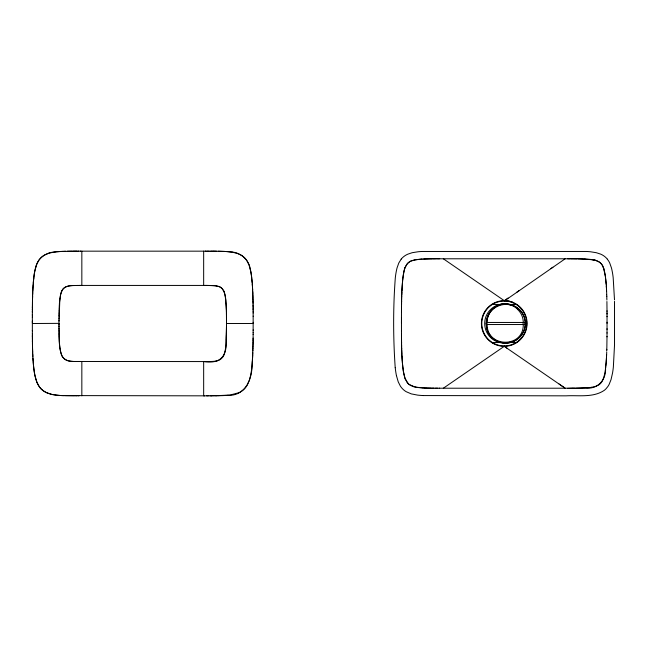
<?xml version="1.0" encoding="UTF-8"?>
<svg xmlns="http://www.w3.org/2000/svg" width="647" height="647" viewBox="0 0 647 647"><rect width="100%" height="100%" fill="white"/><g stroke="black" fill="none" stroke-linecap="round" stroke-linejoin="round"><path stroke-width="0.97" d="M32.35 317.046L32.358 330.803M58.998 320.136L58.998 324.729M81.837 251.165L81.837 285.432L78.619 285.432M206.183 251.165L203.659 251.165L203.659 285.432L208.908 285.448M226.499 326.686L226.507 322.287M253.147 330.326L253.155 322.303M401.463 319.699L401.463 317.596M401.463 319.149L401.472 331.102M504.248 345.959L507.58 348.628M607.032 329.428L607.032 316.254M32.35 317.273L32.358 314.628M58.998 321.122L59.864 298.833M226.499 325.878L225.746 346.687A44.231 44.231 0 0 1 224.638 352.955C223.741 357.565 219.754 361.05 215.03 361.188A44.91 44.91 0 0 1 211.399 361.471L209.127 361.536M253.139 332.873L253.147 329.889M401.463 318.227L401.48 311.878M607.023 333.076L607.032 328.733M32.358 315.243L32.374 311.183M59.006 318.931L59.006 317.726M226.499 328.959L226.499 328.045M253.139 334.58L253.139 332.623M607.023 332.744L607.007 336.869M32.366 312.202L32.382 309.153M253.139 334.442L253.09 340.832M401.48 312.266L401.496 309.8M32.382 309.784L32.415 305.74M59.014 316.512L59.023 315.712M226.49 329.873L226.474 331.693M401.488 310.026L401.496 308.765M401.496 308.91L401.52 306.686M607.007 336.408L606.837 348.264M32.407 306.549L32.39 308.166M253.098 339.918L253.114 338.09M401.504 308.247L401.512 307.721M59.023 315.307L59.047 313.294M401.512 307.05L401.561 303.047M32.415 305.934L32.431 304.13M226.474 332.146L226.442 333.965M253.074 342.069L253.09 340.427M32.431 304.325L32.536 298.477M253.074 341.737L252.573 358.147M401.544 304.608L401.544 304.09M32.447 303.322L32.455 302.513M253.05 343.565L253.066 342.651M401.561 303.354L401.625 299.682M32.471 301.704L32.504 300.095M59.055 312.889L59.095 310.875M401.577 302.012L401.601 300.968M226.434 334.418L226.321 338.51M253.017 345.385L253.034 344.479M252.977 347.213L253.001 346.299M401.617 299.933L401.658 298.21M32.512 299.488L32.601 296.051M59.103 310.479L59.16 308.465M252.937 349.032L252.961 348.118M401.658 298.372L401.682 297.337M32.552 297.879L32.738 292.023M401.674 297.474L401.698 296.747M606.821 348.87L606.757 350.973M401.698 296.819L401.795 293.706M606.789 349.89L606.805 349.348M252.88 350.86L252.912 349.946M401.706 296.302L401.722 295.776M32.649 294.442L32.706 292.824M401.755 294.741L401.779 294.223M606.724 352.057L606.611 354.766M401.787 293.819L401.819 293.091M59.176 308.061L59.354 304.446M252.783 353.594L252.823 352.68M401.811 293.18L401.949 290.066M401.836 292.662L401.852 292.145M32.73 292.25L33.256 283.151M226.304 338.971C227.065 355.607 221.29 364.285 203.659 361.568L203.668 395.835L207.315 395.835M252.751 354.499L251.942 366.323A96.201 96.201 0 0 1 250.64 375.349L249.499 379.765M32.771 291.247L33.134 284.704M401.9 291.11L401.924 290.584M606.579 355.446L606.619 354.629M606.587 355.308L606.498 357.071M401.941 290.171L402.151 286.435M401.973 289.549L402.604 280.741M606.506 356.934L606.126 362.724M606.417 358.559L606.352 359.643M252.459 359.967L252.516 359.053M59.378 304.041L59.5 302.432M402.183 285.917L402.297 284.365M606.312 360.185L606.239 361.269M252.395 360.897L252.176 363.776M402.337 283.847L402.83 278.679M606.199 361.802L605.827 365.895M33.24 283.297L34.145 274.951A64.053 64.053 0 0 1 35.399 268.392L36.095 266.054M33.296 282.593L33.393 281.445M59.532 302.036L60.648 294.442L62.128 290.309M606.061 363.428L605.616 367.747M252.112 364.463C252.128 379.538 245.059 396.425 227.226 395.333M33.45 280.871L33.709 278.331M402.669 280.175L402.903 278.089A75.982 75.982 0 0 1 403.671 273.058C404.367 267.324 407.432 260.976 413.813 260.143A46.851 46.851 0 0 1 420.493 259.229L422.192 259.083M605.738 366.695L605.398 369.413M402.895 278.161L403.243 275.59A46.641 46.641 0 0 1 405.054 267.486M605.552 368.28C606.231 380.072 597.286 389.809 585.171 387.941M605.325 369.898L605.252 370.432A52.011 52.011 0 0 1 603.659 377.856L602.389 380.857A12.026 12.026 0 0 1 600.869 383.097L600.117 383.881A9.616 9.616 0 0 1 598.855 384.892L595.418 386.477L590.816 387.448A48.452 48.452 0 0 1 589.724 387.585M36.175 265.804C38.424 257.255 47.053 252.193 55.513 251.877M249.216 380.63L247.397 384.811M405.143 267.51L406.826 264.3A9.123 9.123 0 0 1 407.845 263.135A10.7 10.7 0 0 1 410.861 261.121L415.059 259.868L421.157 259.148M61.772 291.037C65.08 283.984 74.316 285.837 80.632 285.432M247.114 385.329L245.933 387.108A17.032 17.032 0 0 1 244.129 389.154A18.658 18.658 0 0 1 238.872 392.713L230.081 395.026L214.61 395.802M62.33 289.961L63.018 288.974A7.901 7.901 0 0 1 66.261 286.694L68.582 286.023A35.642 35.642 0 0 1 72.982 285.57L78.214 285.432M401.197 259.14L398.787 263.014L397.007 268.044A75.262 75.262 0 0 0 395.309 277.798C393.061 307.673 393.15 337.831 395.212 367.714M504.676 300.362L508.065 298.032M565.171 258.784L504.248 301.041M443.341 388.216L504.248 346.339L565.171 388.216L567.92 388.216M48.889 253.187L44.449 255.088A17.21 17.21 0 0 0 38.642 260.587L36.491 264.914L34.792 271.142A90.507 90.507 0 0 0 33.717 278.331M49.536 253.001L56.022 251.82A88.299 88.299 0 0 1 60.85 251.448L75.61 251.173M591.536 387.343L591.18 387.391A58.594 58.594 0 0 1 587.403 387.796L575.838 388.192M55.844 251.845L63.374 251.335M421.529 259.123L430.87 258.824M584.694 387.965L581.443 388.095M423.599 259.01L424.642 258.97M425.006 258.954L427.238 258.889M63.843 251.327L65.679 251.271M580.901 388.103L579.817 388.135M427.756 258.873L428.791 258.857M217.999 395.754L222.778 395.608A117.01 117.01 0 0 0 226.458 395.398M579.275 388.143L578.192 388.16M67.304 251.238L72.149 251.182M429.349 258.84L431.533 258.816M517.689 309.403C507.183 298.21 486.398 307.268 487.183 322.457A1.52 0.687 90 0 0 487.183 324.535C486.641 347.682 523.617 348.523 523.269 324.535A1.52 0.687 -90 0 1 523.269 322.457A40.656 26.495 -26 0 0 517.616 309.452M505.736 343.064C516.193 343.339 525.558 333.949 525.299 323.5A40.421 27.554 -26 0 0 519.177 309.387C489.172 286.475 470.191 340.532 505.736 343.064A1.52 0.687 90 0 1 505.226 342.578M217.343 395.77L215.524 395.794M208.666 361.544L207.307 361.56M577.642 388.168L576.558 388.184M431.395 258.816L432.269 258.808M431.913 258.808L433.466 258.8M576.016 388.184L570.678 388.216M213.704 395.81L214.448 395.802M432.997 258.8L435.585 258.792M575.005 388.2L573.76 388.2M213.559 395.81L210.962 395.827M72.957 251.182L78.611 251.165M433.991 258.792L434.509 258.792M32.35 323.508L58.998 323.363M572.927 388.208L573.347 388.208M211.666 395.818L212.167 395.818M435.027 258.792L436.879 258.784M206.846 361.56L205.026 361.568M571.681 388.208L569.756 388.216M572.223 388.208L572.765 388.208M210.057 395.827L211.165 395.827M76.184 251.165L76.993 251.165M437.623 258.784L438.666 258.784M436.588 258.784L439.701 258.784M568.842 388.216L570.047 388.216M208.027 395.827L210.154 395.827M206.781 395.835L208.229 395.827M78.101 251.165L80.592 251.165M80.228 251.165L203.659 251.165M205.277 251.165L207.703 251.165M567.734 258.784L570.314 258.784M439.459 258.784L568.422 258.784M81.037 285.432L204.873 285.432M491.639 304.462L501.724 304.462M509.48 304.462L516.864 304.462M253.155 323.508L226.507 323.5L226.41 310.981M491.639 342.53L501.724 342.53M509.48 342.53L516.864 342.53M204.12 361.568L74.081 361.471A44.635 44.635 0 0 1 70.442 361.196C65.735 361.026 61.691 357.54 60.883 352.89A44.692 44.692 0 0 1 59.775 346.606L59.419 342.975M439.184 388.216L565.171 388.216L559.089 384.035M567.88 388.216L568.964 388.216M204.581 395.835L62.039 395.576A104.49 104.49 0 0 1 58.78 395.374C50.474 395.05 41.125 392.009 37.575 383.8M78.19 395.827L79.104 395.827M207.444 251.165L208.706 251.165M208.504 251.165L210.121 251.173M571.139 258.784L572.223 258.784M570.047 258.784L577.1 258.816M568.964 258.784L569.506 258.784M205.277 285.432L206.894 285.432M437.194 388.208L439.653 388.216M77.284 395.827L75.456 395.827M209.96 251.173L211.739 251.173M572.765 258.784L573.307 258.792M435.544 388.208L436.588 388.208M437.623 388.216L426.599 388.079M211.221 251.173L213.348 251.182M573.849 258.792L584.225 258.978M74.607 395.818L65.307 395.697M212.483 251.182L215.774 251.206M207.299 285.432L215.176 285.764L219.284 286.686A7.893 7.893 0 0 1 222.536 288.999L223.757 291.085M433.466 388.192L433.991 388.2M213.745 251.19L216.583 251.214M432.431 388.184L432.948 388.192M216.438 251.214L224.226 251.424A103.787 103.787 0 0 1 227.526 251.634L232.087 252.168M431.395 388.176L430.352 388.16M578.192 258.832L579.275 258.849M209.313 285.456L212.54 285.553A35.383 35.383 0 0 1 216.955 285.998C223.773 286.791 225.35 294.466 225.787 300.103M218.193 251.238L224.655 251.448A84.7 84.7 0 0 1 230.283 251.901C240.191 252.023 248.877 259.431 250.292 269.209A73.119 73.119 0 0 1 251.594 276.892L252.492 286.694M429.834 388.151L428.791 388.135M579.817 258.857L592.903 259.77M428.274 388.119L425.095 388.03M426.195 388.063L422.515 387.901M64.514 395.681L62.694 395.608A116.889 116.889 0 0 1 59.055 395.398L51.833 394.403L46.633 392.729A18.504 18.504 0 0 1 40.737 388.515A17.032 17.032 0 0 1 39.58 387.116L36.928 382.345L34.889 375.349A96.452 96.452 0 0 1 33.587 366.331L32.973 358.802M424.723 388.014L416.296 387.229L410.91 385.62A10.595 10.595 0 0 1 406.979 382.312L404.973 378.107L403.445 371.653A88.647 88.647 0 0 1 402.798 366.962M584.581 258.994L585.284 259.026M423.227 395.56L566.02 395.835C578.758 395.123 593.129 397.897 604.306 390.327A16.782 16.782 0 0 0 606.182 388.588L607.792 386.599A20.445 20.445 0 0 0 609.126 384.407L611.027 379.652L612.547 372.987A101.361 101.361 0 0 0 613.356 367.059L614.529 344.875L614.521 301.389M585.632 259.043L587.953 259.188A59.217 59.217 0 0 1 591.722 259.576C596.785 259.916 602.122 262.658 603.489 267.89M422.151 387.877L421.06 387.796A44.465 44.465 0 0 1 413.813 386.769M232.402 252.217L237.376 253.438L241.056 255.088A17.218 17.218 0 0 1 246.863 260.587L249.014 264.914L250.712 271.142A90.564 90.564 0 0 1 251.78 278.331M593.194 259.827L595.701 260.418M413.829 386.696L408.589 384.075L405.321 379.077M443.341 258.784L504.248 300.653A22.912 22.912 0 0 1 512.99 302.4M607.307 259.14L608.625 261A20.655 20.655 0 0 1 609.717 263.014L611.496 268.036A75.262 75.262 0 0 1 613.186 277.798L614.496 299.86M37.397 383.42L36.847 382.159M36.75 381.9L35.949 379.554M603.578 268.141L605.357 276.253M603.78 268.748L602.567 265.731A10.554 10.554 0 0 0 599.826 262.407A9.309 9.309 0 0 0 598.936 261.8L595.442 260.337A31.477 31.477 0 0 0 591.034 259.512M35.868 379.288L35.714 378.762A63.705 63.705 0 0 1 34.154 370.909L33.555 366.186M396.457 375.664L398.228 381.843L400.396 386.146A17.825 17.825 0 0 0 406.138 391.678L411.306 393.894L417.614 395.115A85.889 85.889 0 0 0 423.227 395.56M605.406 276.592L606.174 283.976M225.641 298.906L226.401 310.576M605.624 278.323L605.341 276.172A53.264 53.264 0 0 0 603.829 268.731M605.689 278.865L605.867 280.483M402.725 366.388L402.62 365.353M251.869 278.986L252.193 282.448M225.827 300.507L226.24 306.144M605.916 281.024L606.069 282.642M33.49 365.612L33.159 361.633M402.515 364.318L401.965 356.465M606.11 283.184L606.231 284.688M402.305 361.77L403.34 371.022A45.185 45.185 0 0 0 405.232 379.11M402.256 361.212L402.183 360.177M606.239 284.809L606.417 287.511M252.314 283.952L252.726 291.207M33.102 360.88L32.932 358.05M606.328 286.136L606.506 289.136M402.151 359.659L402.086 358.624M59.387 342.522L59.112 336.602M402.054 358.098L401.997 357.063M606.457 288.303L606.611 291.304M32.932 358.147L32.835 356.327M606.53 289.678L606.562 290.22M401.973 356.546L401.811 352.914M252.621 288.902L252.653 289.638M401.916 355.51L401.949 356.028M32.851 356.554L32.714 353.561M32.811 355.81L32.746 354.305M226.264 306.541L226.442 312.59M606.603 291.215L606.732 294.555M401.852 353.949L401.876 354.467M252.726 291.11L253.026 301.203M252.759 292.015L252.848 294.442M401.827 353.408L401.755 351.353M32.682 352.68L32.722 353.594M401.787 352.397L401.666 348.24M32.69 352.809L32.625 350.86M32.657 352.025L32.568 348.887M606.749 294.878L606.789 296.342M401.722 350.318L401.738 350.836M252.88 295.242L252.969 298.477M606.789 296.18L606.829 297.822M32.585 349.671L32.609 350.456M401.69 349.283L401.625 346.679M32.544 348.102L32.568 349.04M606.846 298.356L606.886 300.038M59.103 336.141L59.063 334.321M32.544 348.126L32.504 346.307M32.528 347.318L32.447 343.258M401.593 345.126L401.633 347.213M252.985 299.278L253.001 300.087M606.91 301.518L607.015 311.385M401.601 345.66L401.496 336.812M253.017 300.895L253.114 308.166M32.471 344.479L32.487 345.393M253.034 301.704L253.058 303.322M59.055 333.86L59.039 332.485M401.544 342.004L401.561 343.047M226.45 312.994L226.474 315.016M32.455 343.565L32.407 339.918M32.415 340.832L32.431 341.745M253.082 304.931L253.098 306.549M401.504 338.373L401.512 338.891M401.512 339.408L401.52 339.934M59.023 331.571L59.014 330.205M32.39 338.098L32.407 339.974M253.106 307.697L253.131 311.393M253.114 308.967L253.123 309.776M226.482 315.825L226.49 317.442M32.39 338.332L32.366 335.049M401.48 335.259L401.496 337.111M59.006 328.247C59.362 337.605 58.44 347.536 62.217 356.335C66.172 363.08 75.327 361.123 81.837 361.568L81.837 395.827M32.374 336.27L32.382 337.184M607.015 310.827L607.032 316.698M401.48 333.698L401.488 335.55M253.131 311.061L253.139 313.011M59.006 329.291L58.998 325.878M32.366 333.407L32.374 335.364M607.023 313.002L607.023 314.086M401.472 330.868L401.48 333.989M253.139 312.744L253.147 316.237M226.499 318.251L226.499 319.869M32.358 330.407L32.366 333.537M253.147 316.108L253.155 322.699M58.998 323.5L58.998 327.01M607.04 322.222L607.04 323.306M401.463 321.753L401.463 322.788M32.35 321.09L32.35 322.699M401.164 259.115A17.606 17.606 0 0 1 407.836 254.166L412.163 252.71L418.188 251.756A91.963 91.963 0 0 1 421.99 251.473L586.505 251.465A92.133 92.133 0 0 1 590.315 251.748L596.332 252.71L600.675 254.134A17.606 17.606 0 0 1 607.331 259.115M396.441 375.664A88.768 88.768 0 0 1 395.228 367.714M223.902 291.037A33.143 33.143 0 0 1 225.544 298.914M59.969 298.841A32.754 32.754 0 0 1 61.619 290.98M516.751 292.242A102.355 0.518 -33.8 0 1 519.209 290.568M552.902 267.235A103.253 0.712 -33.7 0 1 550.799 268.626M511.09 341.834A19.564 19.564 0 0 1 484.684 323.5A19.564 19.564 0 0 1 511.09 305.166M523.269 322.457L487.183 322.457A1.52 1.1 0 0 0 486.164 323.5A1.52 1.1 0 0 0 487.183 324.535L523.269 324.535A1.52 1.1 0 0 0 525.299 323.5A19.564 19.564 0 0 0 495.95 306.549A19.564 19.564 0 0 0 495.95 340.443A19.564 19.564 0 0 0 525.299 323.5A1.52 1.1 0 0 0 523.269 322.457M492.82 343.266A22.839 22.839 0 0 0 527.087 323.5A22.839 22.839 0 0 0 492.836 303.71A22.839 22.839 0 0 0 492.82 343.266M493.014 342.95A22.467 22.467 0 0 0 526.715 323.5A22.467 22.467 0 0 0 493.014 304.041A22.467 22.467 0 0 0 493.014 342.95"/></g></svg>
